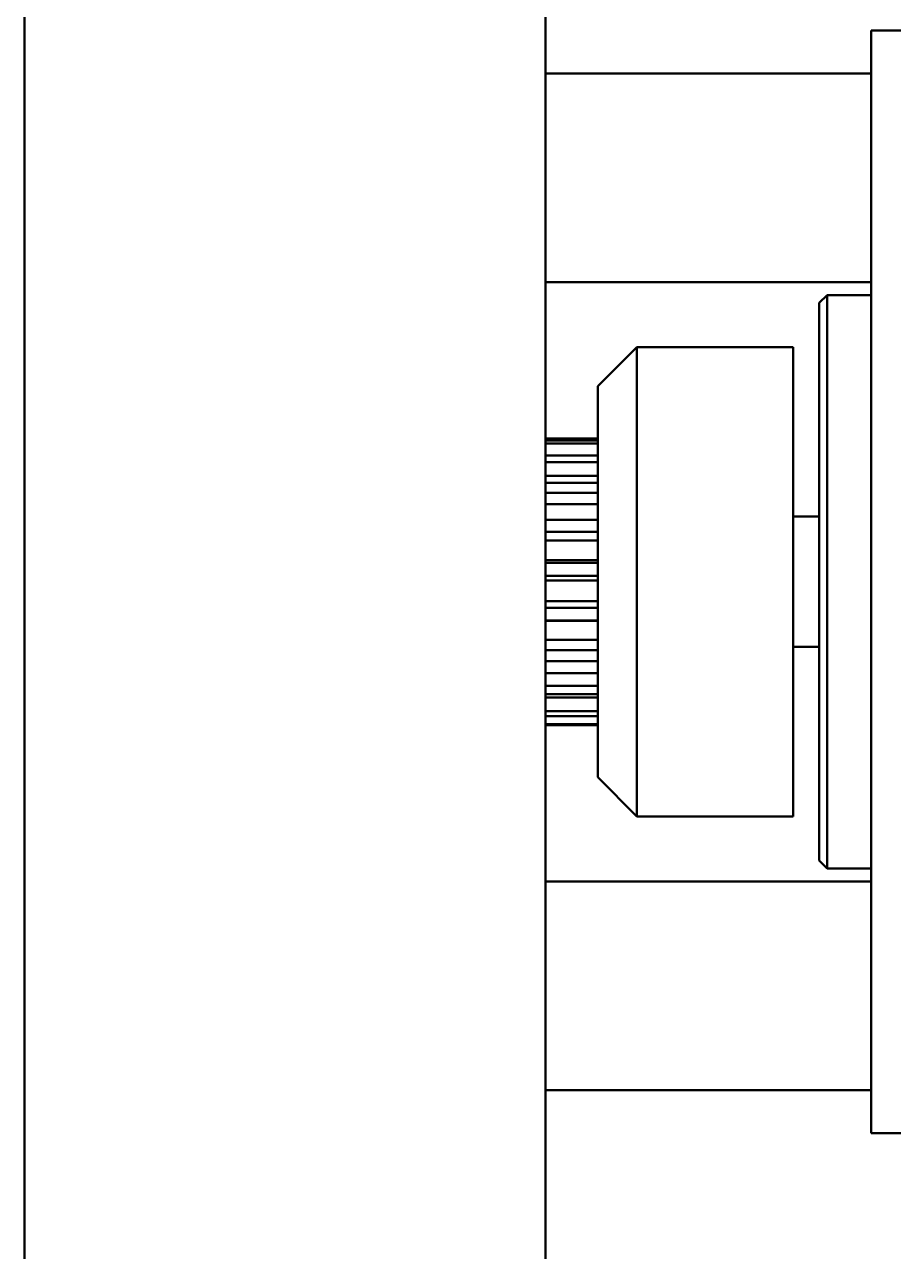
# Model space of a CAD drawing. Header units: millimetres. Extents: x 0 to 2215, y 0 to 863.
# Drawn here: x 1664.25 to 1680.93, y 670.06 to 693.59 of the extents above; entities that cross this region are included whole.
import ezdxf

# ---------------------------------------------------------------- set-up
doc = ezdxf.new("R2010")
doc.units = ezdxf.units.MM
doc.layers.add('粗实线层', color=7, linetype='Continuous', lineweight=50)

msp = doc.modelspace()

# ---------------------------------------------------------------- linework, layer by layer
at = {"layer": '粗实线层'}
for p, q in [((1664.25, 607.674), (1664.25, 762.674)), ((1674.25, 607.674), (1674.25, 762.674)), ((1680.5, 693.478), (1684.6, 693.478)), ((1680.5, 693.404), (1680.5, 693.478)), ((1680.5, 693.404), (1680.5, 691.493)), ((1680.5, 692.653), (1674.25, 692.653)), ((1680.5, 691.316), (1680.5, 691.493)), ((1680.5, 691.316), (1680.5, 674.489)), ((1674.25, 688.653), (1680.5, 688.653)), ((1679.65, 688.403), (1679.5, 688.253)), ((1679.5, 677.553), (1679.5, 688.253)), ((1680.5, 688.403), (1679.65, 688.403)), ((1679.65, 688.403), (1679.65, 677.403)), ((1676, 687.403), (1675.25, 686.653)), ((1679, 687.403), (1676, 687.403)), ((1676, 687.287), (1676, 687.403)), ((1676, 678.403), (1676, 687.287)), ((1679, 687.403), (1679, 687.287)), ((1679, 687.287), (1679, 678.403)), ((1675.25, 686.653), (1675.25, 686.556)), ((1675.25, 686.556), (1675.25, 679.153)), ((1674.25, 685.653), (1675.25, 685.653)), ((1674.25, 685.61), (1675.25, 685.61)), ((1674.25, 685.554), (1675.25, 685.554)), ((1674.25, 685.324), (1675.25, 685.324)), ((1674.25, 685.195), (1675.25, 685.195)), ((1674.25, 684.938), (1675.25, 684.938)), ((1674.25, 684.801), (1675.25, 684.801)), ((1674.25, 684.612), (1675.25, 684.612)), ((1674.25, 684.39), (1675.25, 684.39)), ((1674.25, 684.092), (1675.25, 684.092)), ((1679.5, 684.153), (1679, 684.153)), ((1674.25, 683.862), (1675.25, 683.862)), ((1674.25, 683.696), (1675.25, 683.696)), ((1674.25, 683.314), (1675.25, 683.314)), ((1674.25, 683.266), (1675.25, 683.266)), ((1674.25, 683.017), (1675.25, 683.017)), ((1674.25, 682.924), (1675.25, 682.924)), ((1674.25, 682.532), (1675.25, 682.532)), ((1674.25, 682.405), (1675.25, 682.405)), ((1674.25, 682.162), (1675.25, 682.162)), ((1674.25, 682.151), (1675.25, 682.151)), ((1674.25, 681.786), (1675.25, 681.786)), ((1679, 681.653), (1679.5, 681.653)), ((1674.25, 681.593), (1675.25, 681.593)), ((1674.25, 681.379), (1675.25, 681.379)), ((1674.25, 681.149), (1675.25, 681.149)), ((1674.25, 680.909), (1675.25, 680.909)), ((1674.25, 680.745), (1675.25, 680.745)), ((1674.25, 680.685), (1675.25, 680.685)), ((1674.25, 680.42), (1675.25, 680.42)), ((1674.25, 680.322), (1675.25, 680.322)), ((1674.25, 680.174), (1675.25, 680.174)), ((1674.25, 680.152), (1675.25, 680.152)), ((1675.25, 679.153), (1676, 678.403)), ((1676, 678.403), (1679, 678.403)), ((1679.5, 677.553), (1679.65, 677.403)), ((1679.65, 677.403), (1680.5, 677.403)), ((1680.5, 677.153), (1674.25, 677.153)), ((1680.5, 674.313), (1680.5, 674.489)), ((1680.5, 674.313), (1680.5, 672.401)), ((1674.25, 673.153), (1680.5, 673.153)), ((1680.5, 672.328), (1680.5, 672.401)), ((1684.6, 672.328), (1680.5, 672.328))]:
    msp.add_line(p, q, dxfattribs=at)

doc.saveas('drawing.dxf')
